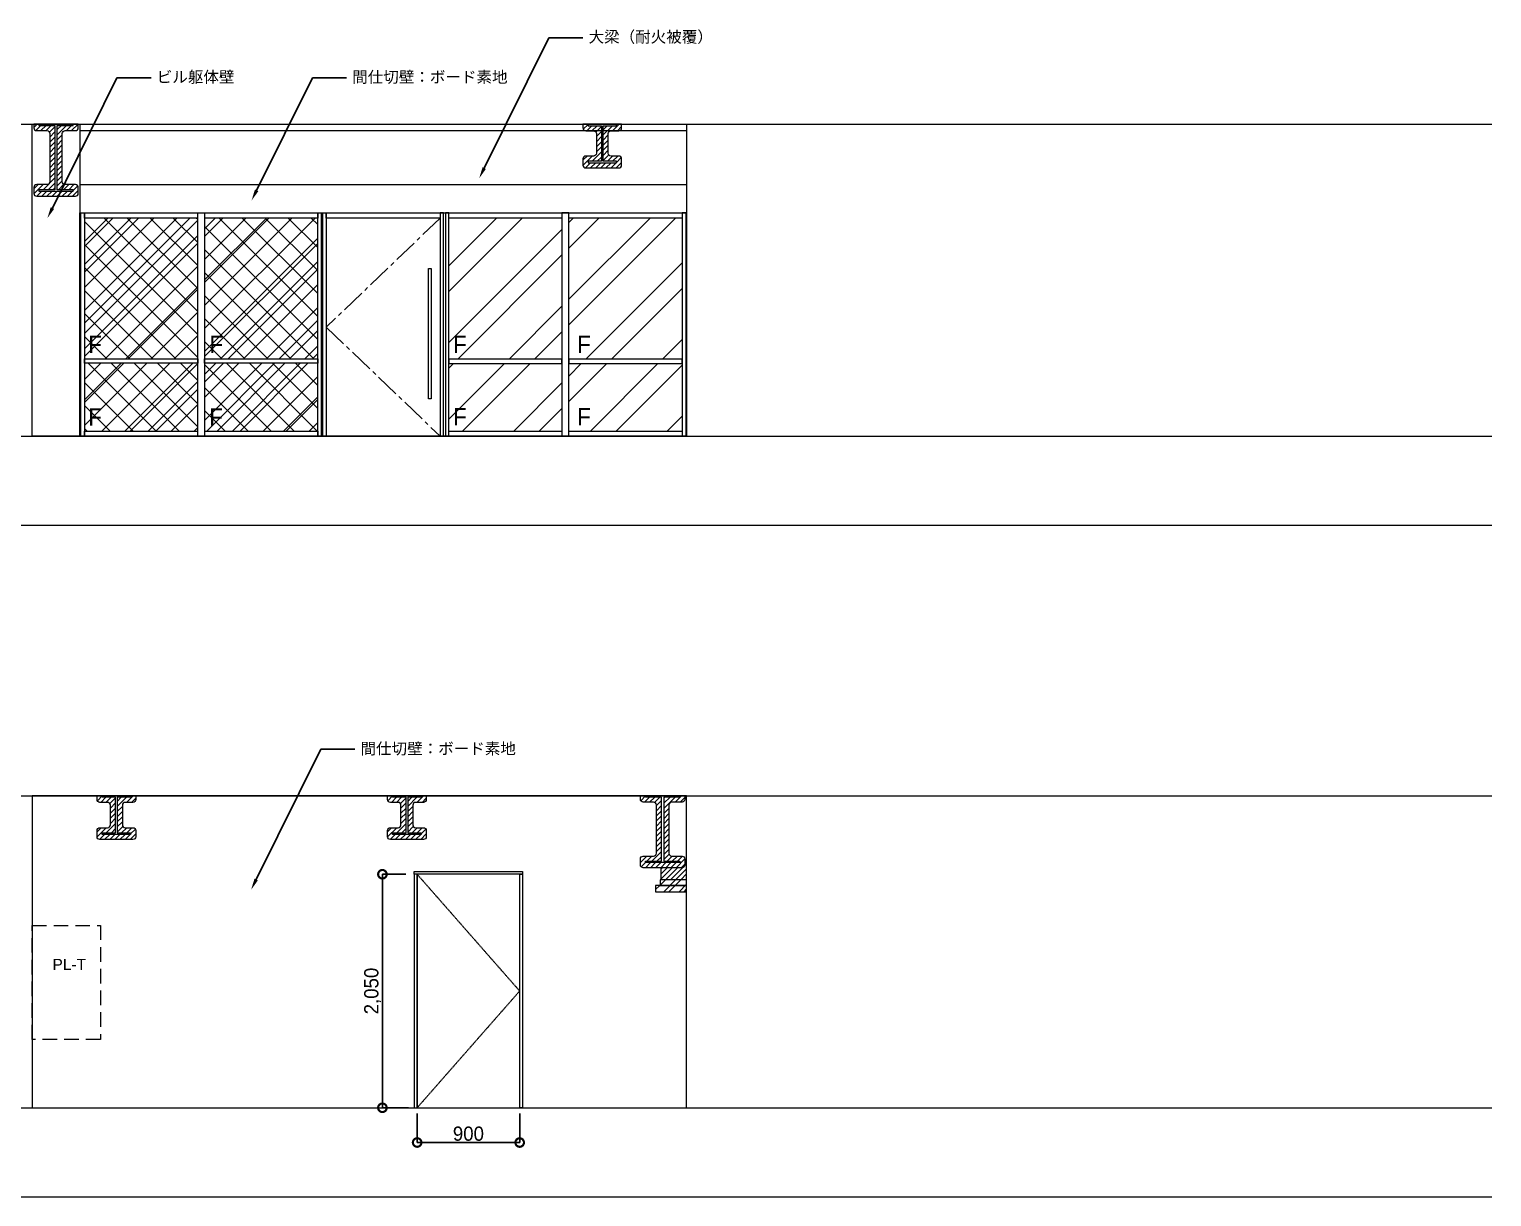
# Model space of a CAD drawing. Header units: millimetres. Extents: x 66582 to 239543, y 3715 to 66615.
# Drawn here: x 107724 to 120562, y 16592 to 26841 of the extents above; entities that cross this region are included whole.
import ezdxf
from ezdxf import colors
from ezdxf.entities.mleader import LeaderData, LeaderLine
from ezdxf.math import Vec2, Vec3

# ---------------------------------------------------------------- set-up
doc = ezdxf.new("R2010")
doc.units = ezdxf.units.MM
for name, pattern in [('ACAD_ISO04W100', [30, 24, -3, 0, -3]), ('CENTER', [10.6, 7, -1.2, 1.2, -1.2]), ('DASHED2', [9.525, 6.35, -3.175])]:
    doc.linetypes.add(name, pattern=pattern)
doc.layers.get('Defpoints').update_dxf_attribs({"color": 252})
doc.layers.add('1-19 ハッチ', color=7, linetype='Continuous', lineweight=5)
doc.layers.add('2-5 展開図', color=2, linetype='Continuous', lineweight=13)
doc.styles.add('MSPゴシック', font='MS PGothic.ttf')
doc.styles.get("Standard").update_dxf_attribs({"font": 'arial.ttf'})
doc.dimstyles.new('YS50S', dxfattribs={"dimscale": 50, "dimtxt": 2.5, "dimasz": 3, "dimexe": 0, "dimexo": 1, "dimgap": 0.3, "dimtad": 1, "dimdec": 3, "dimdsep": 46, "dimlunit": 6, "dimtxsty": 'MSPゴシック', "dimblk": 'DOTSMALL', "dimcen": -3, "dimclrd": 140, "dimclre": 8, "dimclrt": 256, "dimaunit": 1, "dimazin": 0, "dimtfac": 1, "dimtdec": 3, "dimtmove": 2, "dimatfit": 3, "dimldrblk": 'DOTSMALL', "dimfxl": 6, "dimfxlon": 1, "dimtolj": 1, "dimtzin": 0, "dimarcsym": 0})

# ---------------------------------------------------------------- blocks, each defined once
blk = doc.blocks.new('_DotSmall')
at = {"color": 0, "linetype": 'ByBlock', "const_width": 0.5}
blk.add_lwpolyline([(-0.0625, 0, 1), (0.0625, 0, 1)], format="xyb", close=True, dxfattribs=at)
blk = doc.blocks.new('*D67')
at = {"layer": '2-5 展開図', "color": 8, "lineweight": -2, "transparency": 16777216}
for p, q in [((111029, 19423), (110824, 19423)), ((111054, 17373), (110824, 17373))]:
    blk.add_line(p, q, dxfattribs=at)
at = {"layer": '2-5 展開図', "lineweight": -2, "transparency": 16777216}
blk.add_line((110824, 17373), (110824, 19423), dxfattribs=at)
at = {"layer": 'Defpoints', "color": 0, "transparency": 16777216}
for p in [(110824, 19423), (111079, 19423), (111104, 17373)]:
    blk.add_point(p, dxfattribs=at)
at = {"layer": '2-5 展開図', "lineweight": -2, "transparency": 16777216, "xscale": 150, "yscale": 150, "zscale": 150}
for p, rotation in [((110824, 19423), 90), ((110824, 17373), 270)]:
    blk.add_blockref('_DotSmall', p, dxfattribs=dict(at, rotation=rotation))
at = {"layer": '2-5 展開図', "transparency": 16777216, "insert": (110738, 18398), "char_height": 125, "attachment_point": 5, "rotation": 90, "style": 'MSPゴシック'}
blk.add_mtext('\\A1;2,050', dxfattribs=at)
blk = doc.blocks.new('*D68')
at = {"layer": '2-5 展開図', "color": 8, "lineweight": -2, "transparency": 16777216}
for p, q in [((111129, 17323), (111129, 17068)), ((112029, 17323), (112029, 17068))]:
    blk.add_line(p, q, dxfattribs=at)
at = {"layer": '2-5 展開図', "lineweight": -2, "transparency": 16777216}
blk.add_line((111129, 17068), (112029, 17068), dxfattribs=at)
at = {"layer": 'Defpoints', "color": 0, "transparency": 16777216}
for p in [(111129, 17373), (112029, 17373), (112029, 17068)]:
    blk.add_point(p, dxfattribs=at)
at = {"layer": '2-5 展開図', "lineweight": -2, "transparency": 16777216, "xscale": 150, "yscale": 150, "zscale": 150}
for p, rotation in [((111129, 17068), 179.9999999987494), ((112029, 17068), 359.9999999987494)]:
    blk.add_blockref('_DotSmall', p, dxfattribs=dict(at, rotation=rotation))
at = {"layer": '2-5 展開図', "transparency": 16777216, "insert": (111579, 17145), "char_height": 125, "attachment_point": 5, "rotation": 360, "style": 'MSPゴシック'}
blk.add_mtext('\\A1;900', dxfattribs=at)

msp = doc.modelspace()

# ---------------------------------------------------------------- hatches: boundary and pattern name
at = {"layer": '1-19 ハッチ', "transparency": 33554661}
h = msp.add_hatch(dxfattribs=at)
h.set_pattern_fill('ANSI31', color=256, scale=10)
h.set_pattern_definition([(45, (24752.342, 75426.272), (-22.45064, 22.45064), [])])
h.paths.add_polyline_path([(108038.9907, 25477.5733, -0.4142135624), (108013.9907, 25502.5733), (108013.9907, 25926.5733, -0.4142135624), (108038.9907, 25951.5733), (108128.9907, 25951.5733, 0.4142135624), (108153.9907, 25976.5733), (108153.9907, 26008.5733), (108108.9907, 26008.5733), (108108.9907, 25996.5733), (107968.9907, 25996.5733), (107968.9907, 25432.5733), (108108.9907, 25432.5733), (108108.9907, 25420.5733), (107808.9907, 25420.5733), (107808.9907, 25432.5733), (107948.9907, 25432.5733), (107948.9907, 25996.5733), (107808.9907, 25996.5733), (107808.9907, 26008.5733), (107763.9907, 26008.5733), (107763.9907, 25976.5733, 0.4142135624), (107788.9907, 25951.5733), (107878.9907, 25951.5733, -0.4142135624), (107903.9907, 25926.5733), (107903.9907, 25502.5733, -0.4142135624), (107878.9907, 25477.5733), (107788.9907, 25477.5733, 0.4142135624), (107763.9907, 25452.5733), (107763.9907, 25400.5733, 0.4142135624), (107788.9907, 25375.5733), (108128.9907, 25375.5733, 0.4142135624), (108153.9907, 25400.5733), (108153.9907, 25452.5733, 0.4142135624), (108128.9907, 25477.5733)])
h = msp.add_hatch(dxfattribs=at)
h.set_pattern_fill('ANSI31', color=256, scale=10)
h.set_pattern_definition([(45, (27879.916, 75241.78), (-22.45064, 22.45064), [])])
h.paths.add_polyline_path([(112746.9907, 25994.5733), (112628.9907, 25994.5733), (112628.9907, 26008.5733), (112583.9907, 26008.5733), (112583.9907, 25974.5733, 0.4142135624), (112608.9907, 25949.5733), (112676.9907, 25949.5733, -0.4142135624), (112701.9907, 25924.5733), (112701.9907, 25752.5733, -0.4142135624), (112676.9907, 25727.5733), (112608.9907, 25727.5733, 0.4142135624), (112583.9907, 25702.5733), (112583.9907, 25648.5733, 0.4142135624), (112608.9907, 25623.5733), (112898.9907, 25623.5733, 0.4142135624), (112923.9907, 25648.5733), (112923.9907, 25702.5733, 0.4142135624), (112898.9907, 25727.5733), (112830.9907, 25727.5733, -0.4142135624), (112805.9907, 25752.5733), (112805.9907, 25924.5733, -0.4142135624), (112830.9907, 25949.5733), (112898.9907, 25949.5733, 0.4142135624), (112923.9907, 25974.5733), (112923.9907, 26008.5733), (112878.9907, 26008.5733), (112878.9907, 25994.5733), (112760.9907, 25994.5733), (112760.9907, 25682.5733), (112878.9907, 25682.5733), (112878.9907, 25668.5733), (112628.9907, 25668.5733), (112628.9907, 25682.5733), (112746.9907, 25682.5733)])
h = msp.add_hatch(dxfattribs=at)
h.set_pattern_fill('ANSI31', color=256, scale=10)
h.set_pattern_definition([(45, (27879.916, 69346.145), (-22.45064, 22.45064), [])])
h.paths.add_polyline_path([(108495.9907, 19786.9384), (108613.9907, 19786.9384), (108613.9907, 19772.9384), (108363.9907, 19772.9384), (108363.9907, 19786.9384), (108481.9907, 19786.9384), (108481.9907, 20098.9384), (108363.9907, 20098.9384), (108363.9907, 20112.9384), (108318.9907, 20112.9384), (108318.9907, 20078.9384, 0.4142135624), (108343.9907, 20053.9384), (108411.9907, 20053.9384, -0.4142135624), (108436.9907, 20028.9384), (108436.9907, 19856.9384, -0.4142135624), (108411.9907, 19831.9384), (108343.9907, 19831.9384, 0.4142135624), (108318.9907, 19806.9384), (108318.9907, 19752.9384, 0.4142135624), (108343.9907, 19727.9384), (108633.9907, 19727.9384, 0.4142135624), (108658.9907, 19752.9384), (108658.9907, 19806.9384, 0.4142135624), (108633.9907, 19831.9384), (108565.9907, 19831.9384, -0.4142135624), (108540.9907, 19856.9384), (108540.9907, 20028.9384, -0.4142135624), (108565.9907, 20053.9384), (108633.9907, 20053.9384, 0.4142135624), (108658.9907, 20078.9384), (108658.9907, 20112.9384), (108613.9907, 20112.9384), (108613.9907, 20098.9384), (108495.9907, 20098.9384)])
h = msp.add_hatch(dxfattribs=at)
h.set_pattern_fill('ANSI31', color=256, scale=10)
h.set_pattern_definition([(45, (30429.916, 69346.145), (-22.45064, 22.45064), [])])
h.paths.add_polyline_path([(111045.9907, 19786.9384), (111163.9907, 19786.9384), (111163.9907, 19772.9384), (110913.9907, 19772.9384), (110913.9907, 19786.9384), (111031.9907, 19786.9384), (111031.9907, 20098.9384), (110913.9907, 20098.9384), (110913.9907, 20112.9384), (110868.9907, 20112.9384), (110868.9907, 20078.9384, 0.4142135624), (110893.9907, 20053.9384), (110961.9907, 20053.9384, -0.4142135624), (110986.9907, 20028.9384), (110986.9907, 19856.9384, -0.4142135624), (110961.9907, 19831.9384), (110893.9907, 19831.9384, 0.4142135624), (110868.9907, 19806.9384), (110868.9907, 19752.9384, 0.4142135624), (110893.9907, 19727.9384), (111183.9907, 19727.9384, 0.4142135624), (111208.9907, 19752.9384), (111208.9907, 19806.9384, 0.4142135624), (111183.9907, 19831.9384), (111115.9907, 19831.9384, -0.4142135624), (111090.9907, 19856.9384), (111090.9907, 20028.9384, -0.4142135624), (111115.9907, 20053.9384), (111183.9907, 20053.9384, 0.4142135624), (111208.9907, 20078.9384), (111208.9907, 20112.9384), (111163.9907, 20112.9384), (111163.9907, 20098.9384), (111045.9907, 20098.9384)])
h = msp.add_hatch(dxfattribs=at)
h.set_pattern_fill('ANSI31', color=256, scale=10)
h.set_pattern_definition([(45, (24752.342, 69530.637), (-22.45064, 22.45064), [])])
h.paths.add_polyline_path([(113113.9907, 19581.9384, 0.4142135624), (113088.9907, 19556.9384), (113088.9907, 19504.9384, 0.4142135624), (113113.9907, 19479.9384), (113453.9907, 19479.9384, 0.4142135624), (113478.9907, 19504.9384), (113478.9907, 19556.9384, 0.4142135624), (113453.9907, 19581.9384), (113363.9907, 19581.9384, -0.4142135624), (113338.9907, 19606.9384), (113338.9907, 20030.9384, -0.4142135624), (113363.9907, 20055.9384), (113453.9907, 20055.9384, 0.4142135624), (113478.9907, 20080.9384), (113478.9907, 20112.9384), (113433.9907, 20112.9384), (113433.9907, 20100.9384), (113293.9907, 20100.9384), (113293.9907, 19536.9384), (113433.9907, 19536.9384), (113433.9907, 19524.9384), (113133.9907, 19524.9384), (113133.9907, 19536.9384), (113273.9907, 19536.9384), (113273.9907, 20100.9384), (113133.9907, 20100.9384), (113133.9907, 20112.9384), (113088.9907, 20112.9384), (113088.9907, 20080.9384, 0.4142135624), (113113.9907, 20055.9384), (113203.9907, 20055.9384, -0.4142135624), (113228.9907, 20030.9384), (113228.9907, 19606.9384, -0.4142135624), (113203.9907, 19581.9384)])
h = msp.add_hatch(dxfattribs=at)
h.set_pattern_fill('ANSI31', color=256, scale=10)
h.paths.add_polyline_path([(113493.9907, 19530.9384), (113478.9907, 19530.9384), (113478.9907, 19504.9384, -0.4142135624), (113453.9907, 19479.9384), (113271.6684, 19479.9384), (113271.6684, 19374.9384), (113493.9907, 19374.9384)])
h = msp.add_hatch(dxfattribs=at)
h.set_pattern_fill('ANSI32', color=256, scale=10)
h.paths.add_polyline_path([(113493.9907, 19374.9384), (113261.6684, 19374.9384), (113261.6684, 19324.9384), (113493.9907, 19324.9384)])
h.paths.add_polyline_path([(113493.9907, 19324.9384), (113221.6684, 19324.9384), (113221.6684, 19269.9384), (113493.9907, 19269.9384)])
at = {"layer": '2-5 展開図', "true_color": 0x70cfe3, "transparency": 33554687}
h = msp.add_hatch(dxfattribs=at)
h.set_pattern_fill('ANSI32', color=133, scale=50, angle=180, style=0)
h.set_pattern_definition([(225, (-11522.53, -7464.65), (336.7596, -336.7596), []), (225, (-11747.03, -7464.65), (336.7596, -336.7596), [])])
h.paths.add_polyline_path([(109202.7407, 25183.5733), (108208.9907, 25183.5733), (108208.9907, 23948.5733), (109202.7407, 23948.5733)])
h.paths.add_polyline_path([(110256.4907, 25183.5733), (109262.7407, 25183.5733), (109262.7407, 23948.5733), (110256.4907, 23948.5733)])
h.paths.add_polyline_path([(109202.7407, 23908.5733), (108208.9907, 23908.5733), (108208.9907, 23313.5733), (109202.7407, 23313.5733)])
h.paths.add_polyline_path([(110256.4907, 23908.5733), (109262.7407, 23908.5733), (109262.7407, 23313.5733), (110256.4907, 23313.5733)])
h.paths.add_polyline_path([(112400.2407, 25183.5733), (111406.4907, 25183.5733), (111406.4907, 23946.0733), (112400.2407, 23946.0733)])
h.paths.add_polyline_path([(113453.9907, 25183.5733), (112460.2407, 25183.5733), (112460.2407, 23946.0733), (113453.9907, 23946.0733)])
h.paths.add_polyline_path([(112400.2407, 23906.0733), (111406.4907, 23906.0733), (111406.4907, 23313.5733), (112400.2407, 23313.5733)])
h.paths.add_polyline_path([(113453.9907, 23906.0733), (112460.2407, 23906.0733), (112460.2407, 23313.5733), (113453.9907, 23313.5733)])
h.paths.add_polyline_path([(108198.1699, 23931.6254), (108393.3403, 23931.6254), (108393.3403, 24224.8072), (108198.1699, 24224.8072)], flags=9)
h.paths.add_polyline_path([(109263.021, 23931.6254), (109458.1915, 23931.6254), (109458.1915, 24224.8072), (109263.021, 24224.8072)], flags=9)
h.paths.add_polyline_path([(108198.1699, 23294.1254), (108393.3403, 23294.1254), (108393.3403, 23587.3072), (108198.1699, 23587.3072)], flags=9)
h.paths.add_polyline_path([(109260.6699, 23294.1254), (109455.8403, 23294.1254), (109455.8403, 23587.3072), (109260.6699, 23587.3072)], flags=9)
h.paths.add_polyline_path([(111400.1906, 23931.6254), (111595.3611, 23931.6254), (111595.3611, 24224.8072), (111400.1906, 24224.8072)], flags=9)
h.paths.add_polyline_path([(112490.3269, 23931.6254), (112685.4974, 23931.6254), (112685.4974, 24224.8072), (112490.3269, 24224.8072)], flags=9)
h.paths.add_polyline_path([(111400.1906, 23296.9955), (111595.3611, 23296.9955), (111595.3611, 23590.1773), (111400.1906, 23590.1773)], flags=9)
h.paths.add_polyline_path([(112490.3269, 23296.9955), (112685.4974, 23296.9955), (112685.4974, 23590.1773), (112490.3269, 23590.1773)], flags=9)
at = {"layer": '2-5 展開図'}
h = msp.add_hatch(dxfattribs=at)
h.set_pattern_fill('ANSI37', color=256, scale=45, angle=180, style=0)
h.set_pattern_definition([(225, (-11522.53, -7464.65), (101.02788, -101.02788), []), (315, (-11522.53, -7464.65), (101.02788, 101.02788), [])])
h.paths.add_polyline_path([(109202.7407, 25183.5733), (108208.9907, 25183.5733), (108208.9907, 23948.5733), (109202.7407, 23948.5733)])
h.paths.add_polyline_path([(110256.4907, 25183.5733), (109262.7407, 25183.5733), (109262.7407, 23948.5733), (110256.4907, 23948.5733)])
h.paths.add_polyline_path([(109202.7407, 23908.5733), (108208.9907, 23908.5733), (108208.9907, 23313.5733), (109202.7407, 23313.5733)])
h.paths.add_polyline_path([(110256.4907, 23908.5733), (109262.7407, 23908.5733), (109262.7407, 23313.5733), (110256.4907, 23313.5733)])
h.paths.add_polyline_path([(108198.1699, 23931.6254), (108393.3403, 23931.6254), (108393.3403, 24224.8072), (108198.1699, 24224.8072)], flags=9)
h.paths.add_polyline_path([(109263.021, 23931.6254), (109458.1915, 23931.6254), (109458.1915, 24224.8072), (109263.021, 24224.8072)], flags=9)
h.paths.add_polyline_path([(108198.1699, 23294.1254), (108393.3403, 23294.1254), (108393.3403, 23587.3072), (108198.1699, 23587.3072)], flags=9)
h.paths.add_polyline_path([(109260.6699, 23294.1254), (109455.8403, 23294.1254), (109455.8403, 23587.3072), (109260.6699, 23587.3072)], flags=9)

# ---------------------------------------------------------------- linework, layer by layer
at = {"layer": '2-5 展開図', "linetype": 'ACAD_ISO04W100', "ltscale": 0.2, "transparency": 33554687}
for p, q in [((111128.9907, 19422.9384), (112028.9907, 18397.9384)), ((112028.9907, 18397.9384), (111128.9907, 17372.9384))]:
    msp.add_line(p, q, dxfattribs=at)
at = {"layer": '2-5 展開図', "transparency": 33554687}
for points in [[(98021.5748, 26008.5733), (120562.3871, 26008.5733)], [(97991.5748, 23268.5733), (120562.3871, 23268.5733)], [(97991.5748, 22487.5745), (120562.3871, 22487.5745)], [(98021.5748, 20112.9384), (120562.3871, 20112.9384)], [(97991.5748, 17372.9384), (120562.3871, 17372.9384)], [(97991.5748, 16591.9397), (120562.3871, 16591.9397)]]:
    msp.add_lwpolyline(points, dxfattribs=at)
at = {"layer": '2-5 展開図'}
for points in [[(107748.9907, 26008.5733), (113493.9907, 26008.5733), (113493.9907, 23268.5733), (107748.9907, 23268.5733)], [(108168.9907, 25228.5733), (108208.9907, 25228.5733), (108208.9907, 23268.5733), (108168.9907, 23268.5733)], [(109202.7407, 25228.5733), (109262.7407, 25228.5733), (109262.7407, 23268.5733), (109202.7407, 23268.5733)], [(110256.4907, 25228.5733), (110286.4907, 25228.5733), (110286.4907, 23268.5733), (110256.4907, 23268.5733)], [(110301.4907, 25228.5733), (110331.4907, 25228.5733), (110331.4907, 23268.5733), (110301.4907, 23268.5733)], [(110331.4907, 25228.5733), (111331.4907, 25228.5733), (111331.4907, 25183.5733), (110331.4907, 25183.5733)], [(111361.4907, 25228.5733), (111331.4907, 25228.5733), (111331.4907, 23268.5733), (111361.4907, 23268.5733)], [(111406.4907, 25228.5733), (111376.4907, 25228.5733), (111376.4907, 23268.5733), (111406.4907, 23268.5733)], [(112460.2407, 25228.5733), (112400.2407, 25228.5733), (112400.2407, 23268.5733), (112460.2407, 23268.5733)], [(113493.9907, 25228.5733), (113453.9907, 25228.5733), (113453.9907, 23268.5733), (113493.9907, 23268.5733)], [(111227.2059, 24742.265), (111252.623, 24742.265), (111252.623, 23596.9052), (111227.2059, 23596.9052)], [(109202.7407, 23908.5733), (108208.9907, 23908.5733), (108208.9907, 23948.5733), (109202.7407, 23948.5733)], [(110256.4907, 23908.5733), (109262.7407, 23908.5733), (109262.7407, 23948.5733), (110256.4907, 23948.5733)], [(111406.4907, 23906.0733), (112400.2407, 23906.0733), (112400.2407, 23946.0733), (111406.4907, 23946.0733)], [(112460.2407, 23906.0733), (113453.9907, 23906.0733), (113453.9907, 23946.0733), (112460.2407, 23946.0733)], [(113493.9907, 20112.9384), (107748.9907, 20112.9384), (107748.9907, 17372.9384), (113493.9907, 17372.9384)], [(113493.9907, 19324.9384), (113221.6684, 19324.9384), (113221.6684, 19269.9384), (113493.9907, 19269.9384)], [(113493.9907, 19374.9384), (113261.6684, 19374.9384), (113261.6684, 19324.9384), (113493.9907, 19324.9384)]]:
    msp.add_lwpolyline(points, close=True, dxfattribs=at)
for points in [[(107763.9907, 26008.5733), (107763.9907, 25976.5733, 0.4142135624), (107788.9907, 25951.5733), (107878.9907, 25951.5733, -0.4142135624), (107903.9907, 25926.5733), (107903.9907, 25502.5733, -0.4142135624), (107878.9907, 25477.5733), (107788.9907, 25477.5733, 0.4142135624), (107763.9907, 25452.5733), (107763.9907, 25400.5733, 0.4142135624), (107788.9907, 25375.5733), (108128.9907, 25375.5733, 0.4142135624), (108153.9907, 25400.5733), (108153.9907, 25452.5733, 0.4142135624), (108128.9907, 25477.5733), (108038.9907, 25477.5733, -0.4142135624), (108013.9907, 25502.5733), (108013.9907, 25926.5733, -0.4142135624), (108038.9907, 25951.5733), (108128.9907, 25951.5733, 0.4142135624), (108153.9907, 25976.5733), (108153.9907, 26008.5733)], [(112923.9907, 26008.5733), (112583.9907, 26008.5733), (112583.9907, 25974.5733, 0.4142135624), (112608.9907, 25949.5733), (112676.9907, 25949.5733, -0.4142135624), (112701.9907, 25924.5733), (112701.9907, 25752.5733, -0.4142135624), (112676.9907, 25727.5733), (112608.9907, 25727.5733, 0.4142135624), (112583.9907, 25702.5733), (112583.9907, 25648.5733, 0.4142135624), (112608.9907, 25623.5733), (112898.9907, 25623.5733, 0.4142135624), (112923.9907, 25648.5733), (112923.9907, 25702.5733, 0.4142135624), (112898.9907, 25727.5733), (112830.9907, 25727.5733, -0.4142135624), (112805.9907, 25752.5733), (112805.9907, 25924.5733, -0.4142135624), (112830.9907, 25949.5733), (112898.9907, 25949.5733, 0.4142135624), (112923.9907, 25974.5733)], [(108318.9907, 20112.9384), (108658.9907, 20112.9384), (108658.9907, 20078.9384, -0.4142135624), (108633.9907, 20053.9384), (108565.9907, 20053.9384, 0.4142135624), (108540.9907, 20028.9384), (108540.9907, 19856.9384, 0.4142135624), (108565.9907, 19831.9384), (108633.9907, 19831.9384, -0.4142135624), (108658.9907, 19806.9384), (108658.9907, 19752.9384, -0.4142135624), (108633.9907, 19727.9384), (108343.9907, 19727.9384, -0.4142135624), (108318.9907, 19752.9384), (108318.9907, 19806.9384, -0.4142135624), (108343.9907, 19831.9384), (108411.9907, 19831.9384, 0.4142135624), (108436.9907, 19856.9384), (108436.9907, 20028.9384, 0.4142135624), (108411.9907, 20053.9384), (108343.9907, 20053.9384, -0.4142135624), (108318.9907, 20078.9384)], [(110868.9907, 20112.9384), (111208.9907, 20112.9384), (111208.9907, 20078.9384, -0.4142135624), (111183.9907, 20053.9384), (111115.9907, 20053.9384, 0.4142135624), (111090.9907, 20028.9384), (111090.9907, 19856.9384, 0.4142135624), (111115.9907, 19831.9384), (111183.9907, 19831.9384, -0.4142135624), (111208.9907, 19806.9384), (111208.9907, 19752.9384, -0.4142135624), (111183.9907, 19727.9384), (110893.9907, 19727.9384, -0.4142135624), (110868.9907, 19752.9384), (110868.9907, 19806.9384, -0.4142135624), (110893.9907, 19831.9384), (110961.9907, 19831.9384, 0.4142135624), (110986.9907, 19856.9384), (110986.9907, 20028.9384, 0.4142135624), (110961.9907, 20053.9384), (110893.9907, 20053.9384, -0.4142135624), (110868.9907, 20078.9384)], [(113478.9907, 20112.9384), (113478.9907, 20080.9384, -0.4142135624), (113453.9907, 20055.9384), (113363.9907, 20055.9384, 0.4142135624), (113338.9907, 20030.9384), (113338.9907, 19606.9384, 0.4142135624), (113363.9907, 19581.9384), (113453.9907, 19581.9384, -0.4142135624), (113478.9907, 19556.9384), (113478.9907, 19504.9384, -0.4142135624), (113453.9907, 19479.9384), (113113.9907, 19479.9384, -0.4142135624), (113088.9907, 19504.9384), (113088.9907, 19556.9384, -0.4142135624), (113113.9907, 19581.9384), (113203.9907, 19581.9384, 0.4142135624), (113228.9907, 19606.9384), (113228.9907, 20030.9384, 0.4142135624), (113203.9907, 20055.9384), (113113.9907, 20055.9384, -0.4142135624), (113088.9907, 20080.9384), (113088.9907, 20112.9384)]]:
    msp.add_lwpolyline(points, format="xyb", close=True, dxfattribs=at)
for points in [[(107808.9907, 26008.5733), (107808.9907, 25996.5733), (107948.9907, 25996.5733), (107948.9907, 25432.5733), (107808.9907, 25432.5733), (107808.9907, 25420.5733), (108108.9907, 25420.5733), (108108.9907, 25432.5733), (107968.9907, 25432.5733), (107968.9907, 25996.5733), (108108.9907, 25996.5733), (108108.9907, 26008.5733), (107808.9907, 26008.5733)], [(108168.9907, 26008.5733), (108168.9907, 23268.5733)], [(108168.9907, 25951.5733), (113493.9907, 25951.5733)], [(112878.9907, 26008.5733), (112628.9907, 26008.5733), (112628.9907, 25994.5733), (112746.9907, 25994.5733), (112746.9907, 25682.5733), (112628.9907, 25682.5733), (112628.9907, 25668.5733), (112878.9907, 25668.5733), (112878.9907, 25682.5733), (112760.9907, 25682.5733), (112760.9907, 25994.5733), (112878.9907, 25994.5733), (112878.9907, 26008.5733)], [(108168.9907, 25477.5733), (113493.9907, 25477.5733)], [(108168.9907, 25228.5733), (113493.9907, 25228.5733)], [(108168.9907, 25228.5733), (113478.9907, 25228.5733)], [(108173.9907, 25228.5733), (108173.9907, 23268.5733)], [(109202.7407, 25183.5733), (108208.9907, 25183.5733), (108208.9907, 25228.5733), (110256.4907, 25228.5733), (110256.4907, 25183.5733), (109262.7407, 25183.5733)], [(112400.2407, 25183.5733), (111406.4907, 25183.5733), (111406.4907, 25228.5733), (113453.9907, 25228.5733), (113453.9907, 25183.5733), (112460.2407, 25183.5733)], [(113488.9907, 25228.5733), (113488.9907, 23268.5733)], [(109262.7407, 23313.5733), (110256.4907, 23313.5733), (110256.4907, 23268.5733), (108208.9907, 23268.5733), (108208.9907, 23313.5733), (109202.7407, 23313.5733)], [(110301.4907, 23268.5733), (110286.4907, 23268.5733)], [(110315.4907, 23268.5733), (111331.4907, 23268.5733)], [(111361.4907, 23268.5733), (111376.4907, 23268.5733)], [(112460.2407, 23313.5733), (113453.9907, 23313.5733), (113453.9907, 23268.5733), (111406.4907, 23268.5733), (111406.4907, 23313.5733), (112400.2407, 23313.5733)], [(108363.9907, 20112.9384), (108613.9907, 20112.9384), (108613.9907, 20098.9384), (108495.9907, 20098.9384), (108495.9907, 19786.9384), (108613.9907, 19786.9384), (108613.9907, 19772.9384), (108363.9907, 19772.9384), (108363.9907, 19786.9384), (108481.9907, 19786.9384), (108481.9907, 20098.9384), (108363.9907, 20098.9384), (108363.9907, 20112.9384)], [(110913.9907, 20112.9384), (111163.9907, 20112.9384), (111163.9907, 20098.9384), (111045.9907, 20098.9384), (111045.9907, 19786.9384), (111163.9907, 19786.9384), (111163.9907, 19772.9384), (110913.9907, 19772.9384), (110913.9907, 19786.9384), (111031.9907, 19786.9384), (111031.9907, 20098.9384), (110913.9907, 20098.9384), (110913.9907, 20112.9384)], [(113433.9907, 20112.9384), (113433.9907, 20100.9384), (113293.9907, 20100.9384), (113293.9907, 19536.9384), (113433.9907, 19536.9384), (113433.9907, 19524.9384), (113133.9907, 19524.9384), (113133.9907, 19536.9384), (113273.9907, 19536.9384), (113273.9907, 20100.9384), (113133.9907, 20100.9384), (113133.9907, 20112.9384), (113433.9907, 20112.9384)], [(113271.6684, 19374.9384), (113271.6684, 19479.9384)]]:
    msp.add_lwpolyline(points, dxfattribs=at)
at = {"layer": '2-5 展開図', "linetype": 'CENTER', "ltscale": 30}
msp.add_lwpolyline([(111331.4907, 25183.5733), (110331.4907, 24226.0733), (111331.4907, 23268.5733)], dxfattribs=at)
at = {"layer": '2-5 展開図', "transparency": 33554687}
for points in [[(112053.9907, 19447.9384), (112053.9907, 19422.9384), (111103.9907, 19422.9384), (111103.9907, 19447.9384)], [(111103.9907, 17372.9384), (111128.9907, 17372.9384), (111128.9907, 19422.9384), (111103.9907, 19422.9384)], [(111128.9907, 17372.9384), (112028.9907, 17372.9384), (112028.9907, 19422.9384), (111128.9907, 19422.9384)], [(112053.9907, 17372.9384), (112028.9907, 17372.9384), (112028.9907, 19422.9384), (112053.9907, 19422.9384)]]:
    msp.add_lwpolyline(points, close=True, dxfattribs=at)
at = {"layer": '2-5 展開図', "linetype": 'DASHED2', "ltscale": 20}
msp.add_lwpolyline([(107748.9907, 18972.9384), (108348.9907, 18972.9384), (108348.9907, 17972.9384), (107748.9907, 17972.9384)], close=True, dxfattribs=at)

# ---------------------------------------------------------------- texts
at = {"layer": '2-5 展開図', "transparency": 33554687, "char_height": 150, "attachment_point": 5, "line_spacing_factor": 0.999868, "style": 'MSPゴシック'}
for insert in [(108301.721, 24074.8072), (109366.5721, 24074.8072), (111503.7418, 24074.8072), (112593.878, 24074.8072), (108301.721, 23437.3072), (109364.221, 23437.3072), (111503.7418, 23440.1773), (112593.878, 23440.1773)]:
    msp.add_mtext_dynamic_manual_height_columns('F', width=240.815821, gutter_width=487.1287, heights=[0], dxfattribs=dict(at, insert=insert))
at = {"layer": '2-5 展開図', "linetype": 'DASHED2', "ltscale": 20, "insert": (107927.7111, 18679.9653), "char_height": 97.42573, "attachment_point": 1}
msp.add_mtext_dynamic_manual_height_columns('PL-T', width=418.335359, gutter_width=487.1287, heights=[0], dxfattribs=at)

# ---------------------------------------------------------------- dimensions: what is measured, and where the dimension line sits
at = {"layer": '2-5 展開図', "transparency": 33554687}
for base, p1, p2, angle, picture, middle in [((110823.9907, 19422.9384), (111103.9907, 17372.9384), (111078.9907, 19422.9384), 270, '*D67', (110737.968, 18397.9384)), ((112028.9907, 17067.9384), (111128.9907, 17372.9384), (112028.9907, 17372.9384), 180, '*D68', (111578.9907, 17145.4384))]:
    dim = msp.add_linear_dim(base=base, p1=p1, p2=p2, angle=angle, dimstyle='YS50S', override={"dimpost": '\\X', "dimclrd": 256}, dxfattribs=at)
    dim.commit()
    dim.dimension.update_dxf_attribs({"geometry": picture, "text_midpoint": middle})

# ---------------------------------------------------------------- leaders
ml = msp.add_multileader_mtext('Standard', dxfattribs=at)
ml.set_content('大梁（耐火被覆）', color=256, style='MSPゴシック')
ml.set_leader_properties()
ml.build(insert=Vec2(0, 0))
ml.multileader.update_dxf_attribs({"dogleg_length": 299.5066, "arrow_head_size": 100})
ctx = ml.context
ctx.base_point, ctx.char_height, ctx.arrow_head_size, ctx.landing_gap_size, ctx.plane_origin = Vec3(112583.867, 26766.7426), 100, 100, 50, Vec3(110453.6832, 29602.7633)
notes = []
notes.append((ctx, [(0, (1, 1, 0), (112284.3603, 26766.7426), (1, 0), 299.5066, [(0, [(111673.6286, 25532.9318)], 0, [])])]))
ctx.mtext.insert, ctx.mtext.line_spacing_factor, ctx.mtext.flow_direction = Vec3(112633.867, 26824.4131), 0.75, 5
ml = msp.add_multileader_mtext('Standard', dxfattribs=at)
ml.set_content('ビル躯体壁', color=256, style='MSPゴシック')
ml.set_leader_properties()
ml.build(insert=Vec2(0, 0))
ml.multileader.update_dxf_attribs({"dogleg_length": 299.5066, "arrow_head_size": 100})
ctx = ml.context
ctx.base_point, ctx.char_height, ctx.arrow_head_size, ctx.landing_gap_size, ctx.plane_origin = Vec3(108793.2665, 26415.9638), 100, 100, 50, Vec3(106663.0827, 29251.9844)
notes.append((ctx, [(0, (1, 1, 0), (108493.7598, 26415.9638), (1, 0), 299.5066, [(0, [(107883.0282, 25182.1529)], 0, [])])]))
ctx.mtext.insert, ctx.mtext.line_spacing_factor, ctx.mtext.flow_direction = Vec3(108843.2665, 26472.4979), 0.75, 5
ml = msp.add_multileader_mtext('Standard', dxfattribs=at)
ml.set_content('間仕切壁：ボード素地', color=256, style='MSPゴシック')
ml.set_leader_properties()
ml.build(insert=Vec2(0, 0))
ml.multileader.update_dxf_attribs({"dogleg_length": 299.5066, "arrow_head_size": 100})
ctx = ml.context
ctx.base_point, ctx.char_height, ctx.arrow_head_size, ctx.landing_gap_size, ctx.plane_origin = Vec3(110508.6009, 26415.9638), 100, 100, 50, Vec3(108378.4172, 29251.9844)
notes.append((ctx, [(0, (1, 1, 0), (110209.0943, 26415.9638), (1, 0), 299.5066, [(0, [(109675.4374, 25337.0956)], 0, [])])]))
ctx.mtext.insert, ctx.mtext.line_spacing_factor, ctx.mtext.flow_direction = Vec3(110558.6009, 26471.9297), 0.75, 5
ml = msp.add_multileader_mtext('Standard', dxfattribs=at)
ml.set_content('間仕切壁：ボード素地', color=256, style='MSPゴシック')
ml.set_leader_properties()
ml.build(insert=Vec2(0, 0))
ml.multileader.update_dxf_attribs({"dogleg_length": 299.5066, "arrow_head_size": 100})
ctx = ml.context
ctx.base_point, ctx.char_height, ctx.arrow_head_size, ctx.landing_gap_size, ctx.plane_origin = Vec3(110581.6141, 20520.3289), 100, 100, 50, Vec3(108451.4304, 23356.3496)
notes.append((ctx, [(0, (1, 1, 0), (110282.1075, 20520.3289), (1, 0), 299.5066, [(0, [(109671.3758, 19286.5181)], 0, [])])]))
ctx.mtext.insert, ctx.mtext.line_spacing_factor, ctx.mtext.flow_direction = Vec3(110631.6141, 20576.2948), 0.75, 5
for ctx, leaders in notes:
    for number, flags, end, landing, length, lines in leaders:
        leader = LeaderData()
        leader.index, (leader.has_last_leader_line, leader.has_dogleg_vector, leader.attachment_direction) = number, flags
        leader.last_leader_point, leader.dogleg_vector, leader.dogleg_length = Vec3(end), Vec3(landing), length
        for number, points, colour, breaks in lines:
            line = LeaderLine()
            line.index, line.vertices, line.color, line.breaks = number, Vec3.list(points), colors.encode_raw_color(colour), breaks
            leader.lines.append(line)
        ctx.leaders.append(leader)

doc.saveas('drawing.dxf')
